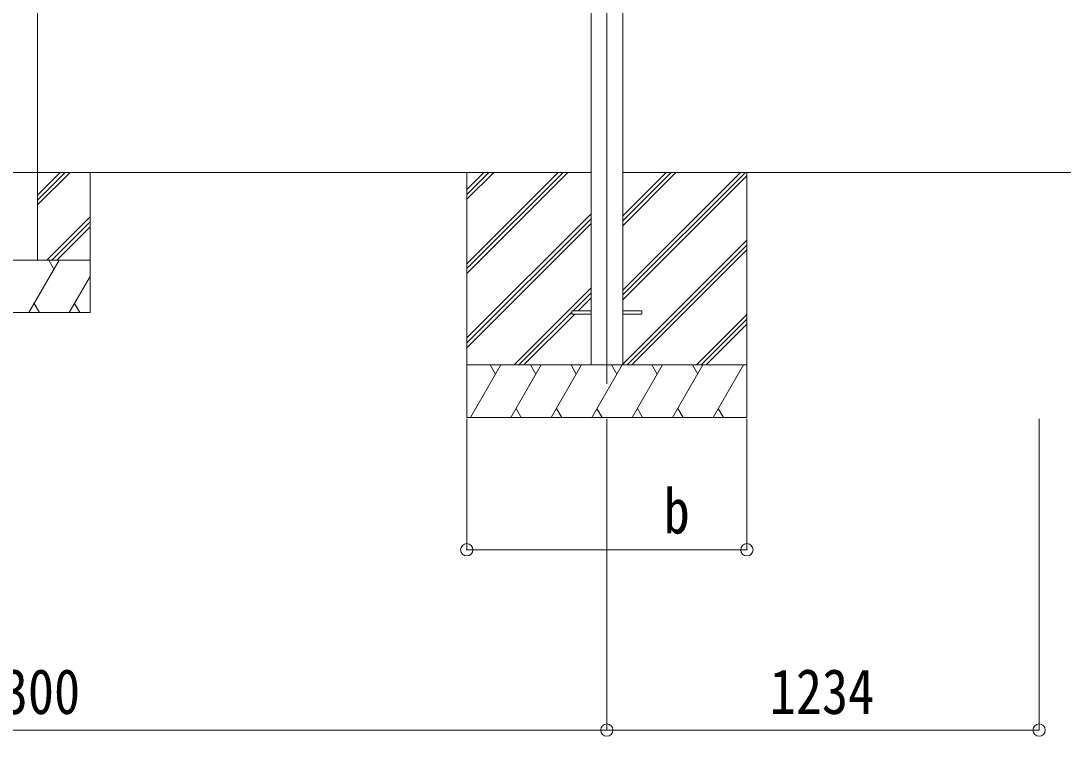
# Model space of a CAD drawing. Units: millimetres at full size; details may follow other scales. Extents: x -9783 to 9892, y -6828 to 6752.
# Drawn here: x 4781 to 7757, y -3164 to -1121 of the extents above; entities that cross this region are included whole.
import ezdxf
from ezdxf.enums import TextEntityAlignment as Align

# ---------------------------------------------------------------- set-up
doc = ezdxf.new("R2010")
doc.units = ezdxf.units.MM
doc.header["$LTSCALE"] = 35
doc.header["$PDMODE"] = 32
doc.header["$PDSIZE"] = 35
for name, color, linetype, lineweight in [('0-0_0', 7, 'Continuous', 9), ('0-1_本体', 4, 'Continuous', 9), ('0-2_部品', 7, 'Continuous', 9), ('0-8_PARTS2', 2, 'Continuous', 9), ('0-A_寸法', 6, 'Continuous', 9), ('1-0_FRAME', 7, 'Continuous', 9), ('1-1_GLASS', 4, 'Continuous', 9)]:
    doc.layers.add(name, color=color, linetype=linetype, lineweight=lineweight)
doc.styles.add('ＭＳ ゴシック', font='')
doc.styles.get('ＭＳ ゴシック').set_extended_font_data('MS Gothic')

msp = doc.modelspace()

# ---------------------------------------------------------------- linework, layer by layer
at = {"layer": '0-0_0'}
for p, q in [((3199.28, -1554.09), (6408.88, -1554.09)), ((6054.08, -1602.69), (6102.68, -1554.09)), ((6054.08, -1616.83), (6116.82, -1554.09)), ((6054.08, -1630.97), (6130.96, -1554.09)), ((6054.08, -1843.1), (6343.1, -1554.09)), ((6054.08, -1828.96), (6328.96, -1554.09)), ((6054.08, -1814.82), (6314.81, -1554.09)), ((6054.08, -1554.09), (6054.08, -2254.09)), ((6499.28, -1677.99), (6623.18, -1554.09)), ((6499.28, -1692.13), (6637.32, -1554.09)), ((6499.28, -1706.27), (6651.46, -1554.09)), ((6499.28, -1904.26), (6849.46, -1554.09)), ((6499.28, -1890.12), (6835.31, -1554.09)), ((6499.28, -1554.09), (8427.15, -1554.09)), ((6499.28, -1918.4), (6854.08, -1563.61)), ((6854.08, -1554.09), (6854.08, -2254.09)), ((6054.08, -2026.95), (6408.88, -1672.15)), ((6054.08, -2041.09), (6408.88, -1686.3)), ((6054.08, -2055.24), (6408.88, -1700.44)), ((6499.28, -2102.25), (6854.08, -1747.45)), ((6511.58, -2104.09), (6854.08, -1761.6)), ((6525.73, -2104.09), (6854.08, -1775.74)), ((6189.07, -2104.09), (6408.88, -1884.29)), ((6357.73, -1949.58), (6408.88, -1898.43)), ((6371.87, -1949.58), (6408.88, -1912.57)), ((6203.22, -2104.09), (6354.08, -1953.23)), ((6217.36, -2104.09), (6362.87, -1958.58)), ((6709.57, -2104.09), (6854.08, -1959.59)), ((6723.72, -2104.09), (6854.08, -1973.73)), ((6737.86, -2104.09), (6854.08, -1987.87)), ((6854.08, -2104.09), (6054.08, -2104.09)), ((6064.37, -2254.09), (6150.97, -2104.09)), ((6135.97, -2130.07), (6120.97, -2104.09)), ((6179.84, -2254.09), (6266.44, -2104.09)), ((6251.44, -2130.08), (6236.44, -2104.09)), ((6295.31, -2254.09), (6381.91, -2104.09)), ((6366.91, -2130.08), (6351.91, -2104.09)), ((6410.78, -2254.09), (6497.38, -2104.09)), ((6482.38, -2130.08), (6467.38, -2104.09)), ((6526.25, -2254.09), (6612.85, -2104.09)), ((6597.85, -2130.07), (6582.85, -2104.09)), ((6641.72, -2254.09), (6728.32, -2104.09)), ((6698.32, -2104.09), (6713.32, -2130.07)), ((6757.19, -2254.09), (6843.8, -2104.09)), ((6194.84, -2228.11), (6209.84, -2254.09)), ((6310.31, -2228.11), (6325.31, -2254.09)), ((6425.78, -2228.11), (6440.78, -2254.09)), ((6541.25, -2228.11), (6556.25, -2254.09)), ((6656.72, -2228.11), (6671.72, -2254.09)), ((6772.19, -2228.11), (6787.19, -2254.09)), ((6054.08, -2254.09), (6854.08, -2254.09))]:
    msp.add_line(p, q, dxfattribs=at)
at = {"layer": '0-1_本体'}
for p, q in [((6408.88, 1051.96), (6408.88, -2104.11)), ((6499.28, 1051.96), (6499.28, -2104.11))]:
    msp.add_line(p, q, dxfattribs=at)
at = {"layer": '0-2_部品', "color": 4}
for p, q in [((6353.88, -1949.58), (6353.88, -1958.58)), ((6353.88, -1949.58), (6408.88, -1949.58)), ((6353.88, -1958.58), (6408.88, -1958.58)), ((6498.88, -1949.58), (6553.88, -1949.58)), ((6498.88, -1958.58), (6553.88, -1958.58)), ((6553.88, -1949.58), (6553.88, -1958.58))]:
    msp.add_line(p, q, dxfattribs=at)
at = {"layer": '0-8_PARTS2'}
msp.add_line((6454.08, 1217.5), (6454.08, -2157.73), dxfattribs=at)
at = {"layer": '0-A_寸法'}
for p, q in [((6054.08, -2631.98), (6054.08, -2257.58)), ((6454.08, -3146.97), (6454.08, -2257.58)), ((7688.08, -3146.97), (7688.08, -2257.58)), ((3154.08, -3146.97), (6454.08, -3146.97)), ((6454.08, -3146.97), (7688.08, -3146.97))]:
    msp.add_line(p, q, dxfattribs=at)
msp.add_lwpolyline([(6054.08, -2631.98), (6854.08, -2631.98), (6854.08, -2257.58)], dxfattribs=at)
for p in [(6054.08, -2631.98), (6854.08, -2631.98), (6454.08, -3146.97), (7688.08, -3146.97)]:
    msp.add_point(p, dxfattribs=at)
at = {"layer": '1-0_FRAME'}
for p, q in [((4829.08, -1618.86), (4893.56, -1554.38)), ((4829.08, -1633), (4907.71, -1554.38)), ((4829.08, -1647.14), (4921.85, -1554.38)), ((4979.08, -1954.38), (4979.08, -1554.38)), ((4855.69, -1804.38), (4979.08, -1680.99)), ((4869.84, -1804.38), (4979.08, -1695.13)), ((4883.98, -1804.38), (4979.08, -1709.28)), ((4629.08, -1804.38), (4979.08, -1804.38)), ((4804.09, -1954.38), (4890.69, -1804.38)), ((4875.69, -1830.36), (4860.69, -1804.38)), ((4919.56, -1954.38), (4979.08, -1851.28)), ((4819.09, -1928.4), (4834.09, -1954.38)), ((4934.56, -1928.4), (4949.56, -1954.38)), ((4629.08, -1954.38), (4979.08, -1954.38))]:
    msp.add_line(p, q, dxfattribs=at)
at = {"layer": '1-1_GLASS'}
msp.add_line((4829.08, 1039.74), (4829.08, -1804.37), dxfattribs=at)

# ---------------------------------------------------------------- texts
at = {"layer": '0-A_寸法', "color": 7, "style": 'ＭＳ ゴシック', "width": 0.85}
for s, p in [('b', (6616.08, -2623.98)), ('3300', (4652.08, -3139.97)), ('1234', (6919.08, -3139.97))]:
    msp.add_text(s, height=129, dxfattribs=at).set_placement(p, align=Align.BOTTOM_LEFT)

doc.saveas('drawing.dxf')
